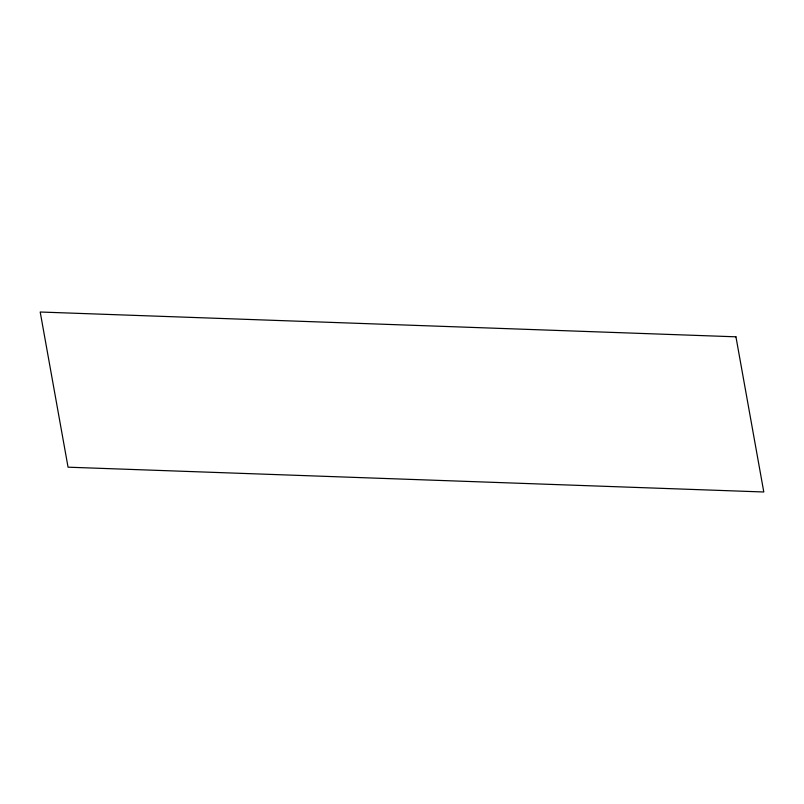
<?xml version="1.0" encoding="UTF-8"?>
<svg xmlns="http://www.w3.org/2000/svg" width="804" height="804" viewBox="0 0 804 804"><rect width="100%" height="100%" fill="white"/><g stroke="black" fill="none" stroke-linecap="round" stroke-linejoin="round"><path stroke-width="1.21" d="M735.941 336.816L40.2 312.012L68.059 467.184L763.8 491.988L735.941 336.816"/></g></svg>
